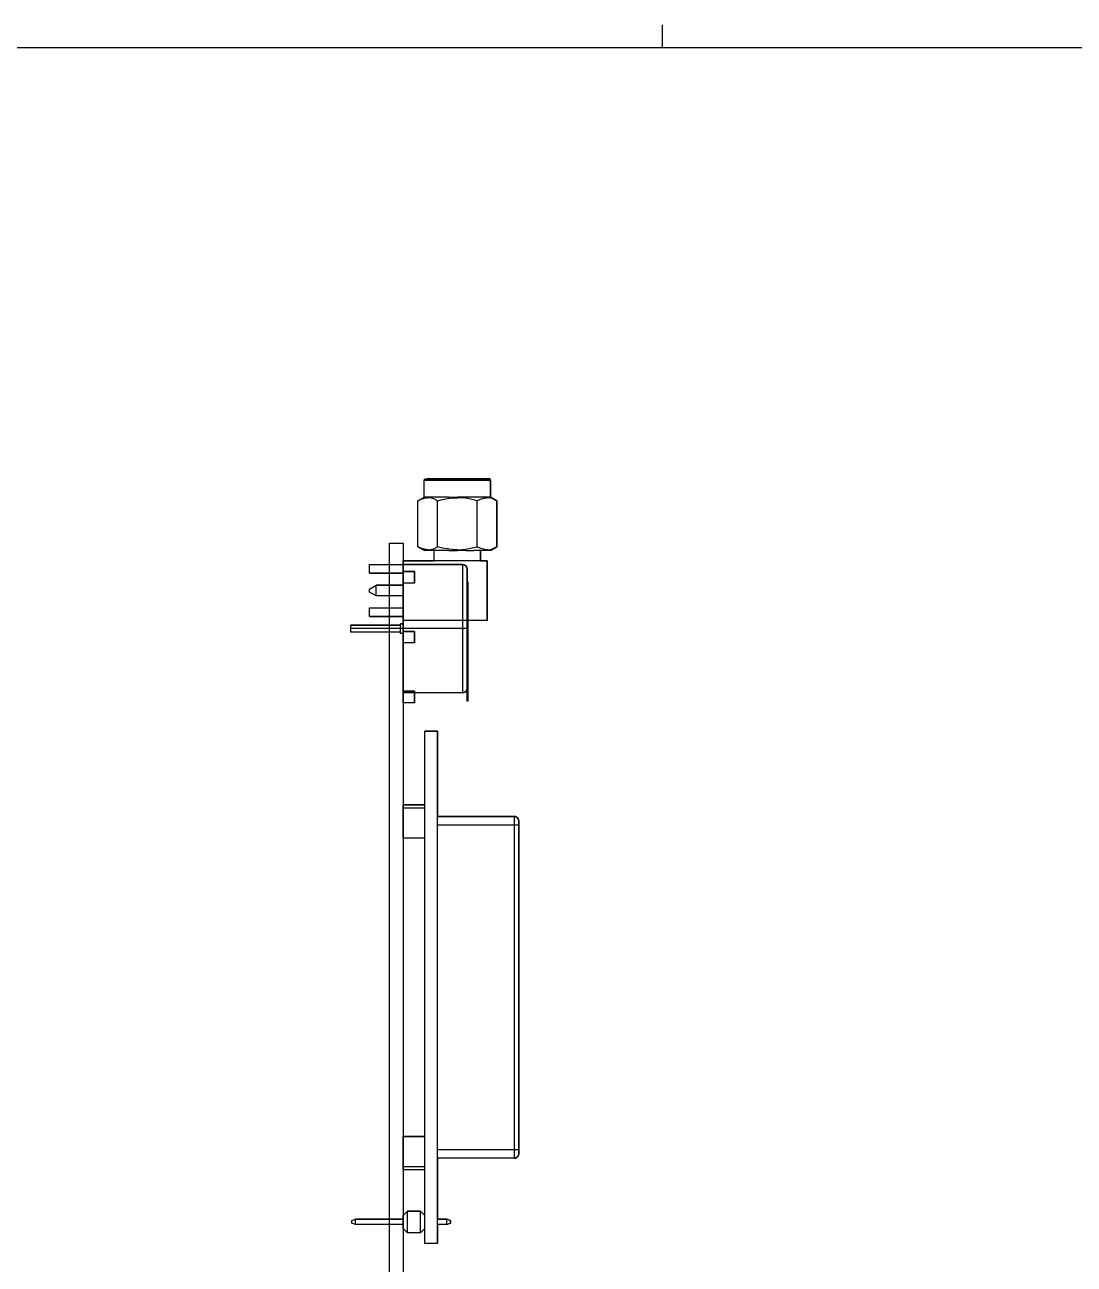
# Model space of a CAD drawing. Header units: inches. Extents: x 0 to 841, y -594 to 0.
# Drawn here: x 429.5 to 552.3, y -145.1 to 0 of the extents above; entities that cross this region are included whole.
import ezdxf

# ---------------------------------------------------------------- set-up
doc = ezdxf.new("R2010")
doc.units = ezdxf.units.IN
doc.header["$MEASUREMENT"] = 0

msp = doc.modelspace()

# ---------------------------------------------------------------- linework, layer by layer
at = {"color": 7}
for p, q in [((504.07, 0), (504.07, -2.65)), ((2.65, -2.65), (838.35, -2.65)), ((476.23, -53.28), (476.25, -53.24)), ((476.23, -53.28), (476.25, -53.24)), ((476.23, -53.34), (476.23, -53.28)), ((476.23, -53.34), (476.23, -53.28)), ((476.23, -55.3), (476.23, -53.34)), ((476.23, -55.3), (476.23, -53.34)), ((476.36, -53.34), (476.23, -53.34)), ((476.25, -53.24), (476.29, -53.19)), ((476.25, -53.24), (476.29, -53.19)), ((476.29, -53.19), (476.33, -53.16)), ((476.29, -53.19), (476.33, -53.16)), ((476.33, -53.16), (476.37, -53.14)), ((476.33, -53.16), (476.37, -53.14)), ((476.75, -53.34), (476.36, -53.34)), ((476.37, -53.14), (476.55, -53.14)), ((476.37, -53.14), (476.55, -53.14)), ((476.55, -53.14), (483.65, -53.14)), ((476.92, -53.14), (476.55, -53.14)), ((477.36, -53.34), (476.75, -53.34)), ((477.5, -53.14), (476.92, -53.14)), ((478.16, -53.34), (477.36, -53.34)), ((478.26, -53.14), (477.5, -53.14)), ((479.1, -53.34), (478.16, -53.34)), ((479.15, -53.14), (478.26, -53.14)), ((480.1, -53.34), (479.1, -53.34)), ((480.1, -53.14), (479.15, -53.14)), ((481.05, -53.14), (480.1, -53.14)), ((480.1, -53.24), (480.1, -53.14)), ((480.1, -53.34), (480.1, -53.28)), ((481.1, -53.34), (480.1, -53.34)), ((481.94, -53.14), (481.05, -53.14)), ((482.04, -53.34), (481.1, -53.34)), ((482.7, -53.14), (481.94, -53.14)), ((482.84, -53.34), (482.04, -53.34)), ((483.28, -53.14), (482.7, -53.14)), ((483.46, -53.34), (482.84, -53.34)), ((483.65, -53.14), (483.28, -53.14)), ((483.84, -53.34), (483.46, -53.34)), ((483.65, -53.14), (483.83, -53.14)), ((483.83, -53.14), (483.65, -53.14)), ((483.83, -53.14), (483.88, -53.16)), ((483.88, -53.16), (483.83, -53.14)), ((483.84, -53.34), (483.98, -53.34)), ((483.88, -53.16), (483.92, -53.19)), ((483.92, -53.19), (483.88, -53.16)), ((483.92, -53.19), (483.95, -53.24)), ((483.95, -53.24), (483.92, -53.19)), ((483.95, -53.24), (483.97, -53.28)), ((483.97, -53.28), (483.95, -53.24)), ((483.97, -53.28), (483.98, -53.34)), ((483.98, -53.34), (483.97, -53.28)), ((483.98, -53.34), (483.98, -55.3)), ((483.98, -55.3), (483.98, -53.34)), ((475.48, -55.73), (476.23, -55.3)), ((475.48, -55.73), (476.23, -55.3)), ((475.48, -55.73), (475.86, -55.54)), ((475.48, -61.11), (475.48, -55.73)), ((475.48, -61.11), (475.48, -55.73)), ((475.86, -55.54), (476.25, -55.41)), ((476.36, -55.3), (476.23, -55.3)), ((476.25, -55.41), (476.56, -55.37)), ((476.75, -55.3), (476.36, -55.3)), ((476.88, -55.39), (476.56, -55.37)), ((477.36, -55.3), (476.75, -55.3)), ((477.34, -55.51), (476.88, -55.39)), ((477.79, -55.73), (477.34, -55.51)), ((478.16, -55.3), (477.36, -55.3)), ((477.79, -55.73), (478.36, -55.58)), ((477.79, -61.11), (477.79, -55.73)), ((479.1, -55.3), (478.16, -55.3)), ((478.36, -55.58), (478.94, -55.46)), ((478.94, -55.46), (479.52, -55.39)), ((479.1, -55.3), (480.1, -55.3)), ((479.52, -55.39), (480.1, -55.37)), ((481.1, -55.3), (480.1, -55.3)), ((480.1, -55.37), (480.1, -55.3)), ((480.1, -55.37), (480.1, -55.3)), ((480.69, -55.39), (480.1, -55.37)), ((481.27, -55.47), (480.69, -55.39)), ((482.04, -55.3), (481.1, -55.3)), ((481.85, -55.58), (481.27, -55.47)), ((482.41, -55.73), (481.85, -55.58)), ((482.84, -55.3), (482.04, -55.3)), ((482.41, -55.73), (482.79, -55.54)), ((482.41, -61.11), (482.41, -55.73)), ((482.79, -55.54), (483.17, -55.41)), ((483.46, -55.3), (482.84, -55.3)), ((483.17, -55.41), (483.49, -55.37)), ((483.84, -55.3), (483.46, -55.3)), ((483.81, -55.39), (483.49, -55.37)), ((484.27, -55.51), (483.81, -55.39)), ((483.84, -55.3), (483.98, -55.3)), ((483.98, -55.3), (484.72, -55.73)), ((484.72, -55.73), (483.98, -55.3)), ((484.72, -55.73), (484.27, -55.51)), ((484.72, -55.73), (484.72, -61.11)), ((484.72, -61.11), (484.72, -55.73)), ((472.15, -241.3), (472.15, -60.7)), ((472.15, -60.7), (473.74, -60.7)), ((473.74, -60.7), (473.74, -241.3)), ((476.23, -61.54), (475.48, -61.11)), ((475.94, -61.33), (475.48, -61.11)), ((476.23, -61.54), (475.48, -61.11)), ((476.4, -61.45), (475.94, -61.33)), ((477.4, -61.54), (476.23, -61.54)), ((476.36, -61.54), (476.23, -61.54)), ((476.75, -61.54), (476.36, -61.54)), ((476.71, -61.46), (476.4, -61.45)), ((476.71, -61.46), (477.03, -61.42)), ((477.36, -61.54), (476.75, -61.54)), ((477.03, -61.42), (477.41, -61.3)), ((478.16, -61.54), (477.36, -61.54)), ((477.4, -62.74), (477.4, -61.54)), ((477.4, -62.74), (477.4, -61.54)), ((477.41, -61.3), (477.79, -61.11)), ((478.36, -61.26), (477.79, -61.11)), ((479.1, -61.54), (478.16, -61.54)), ((478.94, -61.37), (478.36, -61.26)), ((479.52, -61.44), (478.94, -61.37)), ((479.1, -61.54), (480.1, -61.54)), ((480.1, -61.46), (479.52, -61.44)), ((480.1, -61.46), (480.69, -61.44)), ((480.1, -61.54), (480.1, -61.46)), ((481.1, -61.54), (480.1, -61.54)), ((480.69, -61.44), (481.27, -61.37)), ((481.1, -61.54), (482.04, -61.54)), ((481.27, -61.37), (481.85, -61.25)), ((481.85, -61.25), (482.41, -61.11)), ((482.84, -61.54), (482.04, -61.54)), ((482.86, -61.33), (482.41, -61.11)), ((483.98, -61.54), (482.8, -61.54)), ((482.8, -61.54), (482.8, -62.74)), ((482.8, -62.74), (482.8, -61.54)), ((483.46, -61.54), (482.84, -61.54)), ((483.32, -61.45), (482.86, -61.33)), ((483.64, -61.46), (483.32, -61.45)), ((483.84, -61.54), (483.46, -61.54)), ((483.64, -61.46), (483.96, -61.42)), ((483.98, -61.54), (483.84, -61.54)), ((483.96, -61.42), (484.34, -61.3)), ((484.72, -61.11), (483.98, -61.54)), ((483.98, -61.54), (484.72, -61.11)), ((484.34, -61.3), (484.72, -61.11)), ((469.8, -64.21), (469.8, -63.19)), ((469.8, -63.19), (473.74, -63.19)), ((469.8, -64.21), (469.8, -63.19)), ((469.8, -63.19), (473.74, -63.19)), ((473.74, -63.19), (473.74, -62.74)), ((473.74, -62.74), (477.4, -62.74)), ((483.6, -62.74), (473.74, -62.74)), ((473.74, -69.74), (473.74, -62.74)), ((473.74, -70.15), (473.74, -63.2)), ((473.74, -63.2), (480.74, -63.2)), ((473.74, -63.23), (473.74, -63.2)), ((480.74, -63.2), (473.74, -63.2)), ((473.74, -63.34), (473.74, -63.23)), ((473.74, -63.52), (473.74, -63.34)), ((473.74, -63.77), (473.74, -63.52)), ((473.74, -64.08), (473.74, -63.77)), ((480.74, -63.2), (480.87, -63.21)), ((480.74, -63.23), (480.74, -63.2)), ((480.87, -63.21), (480.74, -63.2)), ((480.74, -63.34), (480.74, -63.23)), ((480.74, -63.52), (480.74, -63.34)), ((480.74, -63.77), (480.74, -63.52)), ((480.74, -64.08), (480.74, -63.77)), ((480.87, -63.21), (480.99, -63.26)), ((480.99, -63.26), (480.87, -63.21)), ((480.99, -63.26), (481.1, -63.34)), ((481.1, -63.34), (480.99, -63.26)), ((481.1, -63.34), (481.17, -63.45)), ((481.17, -63.45), (481.1, -63.34)), ((481.17, -63.45), (481.22, -63.57)), ((481.22, -63.57), (481.17, -63.45)), ((481.22, -63.57), (481.24, -63.7)), ((481.24, -63.7), (481.22, -63.57)), ((481.24, -63.7), (481.24, -65.2)), ((481.24, -63.73), (481.24, -63.7)), ((481.24, -63.85), (481.24, -63.73)), ((482.8, -62.74), (483.6, -62.74)), ((483.6, -62.74), (483.6, -69.74)), ((483.6, -69.74), (483.6, -62.74)), ((473.74, -64.21), (469.8, -64.21)), ((469.8, -64.21), (473.74, -64.21)), ((473.74, -65.37), (473.74, -64.02)), ((473.74, -64.02), (475.09, -64.02)), ((473.74, -65.37), (473.74, -64.02)), ((475.09, -64.02), (473.74, -64.02)), ((473.74, -65.37), (473.74, -64.02)), ((473.74, -64.02), (475.09, -64.02)), ((473.74, -65.37), (473.74, -64.02)), ((475.09, -64.02), (473.74, -64.02)), ((473.74, -64.46), (473.74, -64.08)), ((473.74, -65.6), (473.74, -64.21)), ((473.74, -64.9), (473.74, -64.46)), ((473.74, -65.39), (473.74, -64.9)), ((475.09, -64.02), (475.09, -65.37)), ((475.09, -65.37), (475.09, -64.02)), ((475.09, -64.02), (475.09, -65.37)), ((475.09, -65.37), (475.09, -64.02)), ((480.74, -64.46), (480.74, -64.08)), ((480.74, -64.9), (480.74, -64.46)), ((480.74, -65.39), (480.74, -64.9)), ((481.24, -64.04), (481.24, -63.85)), ((481.24, -64.3), (481.24, -64.04)), ((481.24, -64.63), (481.24, -64.3)), ((481.24, -65.03), (481.24, -64.63)), ((481.24, -65.49), (481.24, -65.03)), ((481.24, -65.2), (481.34, -65.2)), ((481.34, -65.2), (481.24, -65.2)), ((481.34, -65.2), (481.34, -70.7)), ((481.34, -65.23), (481.34, -65.2)), ((481.34, -65.33), (481.34, -65.23)), ((469.8, -66.06), (470.6, -65.6)), ((469.8, -66.06), (470.6, -65.6)), ((469.8, -66.41), (469.8, -66.06)), ((469.8, -66.07), (469.8, -66.06)), ((469.8, -66.09), (469.8, -66.07)), ((469.8, -66.11), (469.8, -66.09)), ((469.8, -66.15), (469.8, -66.11)), ((469.8, -66.19), (469.8, -66.15)), ((469.8, -66.24), (469.8, -66.19)), ((469.8, -66.28), (469.8, -66.24)), ((469.8, -66.32), (469.8, -66.28)), ((469.8, -66.36), (469.8, -66.32)), ((469.8, -66.39), (469.8, -66.36)), ((469.8, -66.4), (469.8, -66.39)), ((469.8, -66.41), (469.8, -66.4)), ((470.6, -66.87), (469.8, -66.41)), ((470.6, -66.87), (469.8, -66.41)), ((470.6, -65.6), (473.74, -65.6)), ((473.74, -65.6), (470.6, -65.6)), ((470.6, -65.62), (470.6, -65.6)), ((470.6, -65.69), (470.6, -65.62)), ((470.6, -65.79), (470.6, -65.69)), ((470.6, -65.92), (470.6, -65.79)), ((470.6, -66.07), (470.6, -65.92)), ((470.6, -66.24), (470.6, -66.07)), ((470.6, -66.4), (470.6, -66.24)), ((470.6, -66.55), (470.6, -66.4)), ((470.6, -66.69), (470.6, -66.55)), ((470.6, -66.79), (470.6, -66.69)), ((475.09, -65.37), (473.74, -65.37)), ((475.09, -65.37), (473.74, -65.37)), ((475.09, -65.37), (473.74, -65.37)), ((475.09, -65.37), (473.74, -65.37)), ((473.74, -65.94), (473.74, -65.39)), ((473.74, -66.53), (473.74, -65.94)), ((473.74, -67.16), (473.74, -66.53)), ((480.74, -65.94), (480.74, -65.39)), ((480.74, -66.53), (480.74, -65.94)), ((480.74, -67.16), (480.74, -66.53)), ((481.24, -66.01), (481.24, -65.49)), ((481.24, -66.58), (481.24, -66.01)), ((481.24, -67.2), (481.24, -66.58)), ((481.34, -65.51), (481.34, -65.33)), ((481.34, -65.74), (481.34, -65.51)), ((481.34, -66.04), (481.34, -65.74)), ((481.34, -66.4), (481.34, -66.04)), ((481.34, -66.81), (481.34, -66.4)), ((470.6, -66.85), (470.6, -66.79)), ((470.6, -66.87), (470.6, -66.85)), ((473.74, -66.87), (470.6, -66.87)), ((473.74, -66.87), (470.6, -66.87)), ((473.74, -68.27), (473.74, -66.87)), ((473.74, -67.83), (473.74, -67.16)), ((473.74, -68.52), (473.74, -67.83)), ((480.74, -67.83), (480.74, -67.16)), ((480.74, -68.52), (480.74, -67.83)), ((481.24, -67.85), (481.24, -67.2)), ((481.24, -68.53), (481.24, -67.85)), ((481.34, -67.27), (481.34, -66.81)), ((481.34, -67.77), (481.34, -67.27)), ((481.34, -68.31), (481.34, -67.77)), ((469.8, -69.29), (469.8, -68.27)), ((469.8, -68.27), (473.74, -68.27)), ((469.8, -69.29), (469.8, -68.27)), ((469.8, -68.27), (473.74, -68.27)), ((473.74, -69.29), (469.8, -69.29)), ((469.8, -69.29), (473.74, -69.29)), ((473.74, -69.23), (473.74, -68.52)), ((473.74, -69.96), (473.74, -69.23)), ((473.74, -69.74), (473.74, -69.29)), ((480.74, -69.23), (480.74, -68.52)), ((480.74, -69.96), (480.74, -69.23)), ((481.24, -69.24), (481.24, -68.53)), ((481.24, -69.96), (481.24, -69.24)), ((481.34, -68.88), (481.34, -68.31)), ((481.34, -69.47), (481.34, -68.88)), ((481.34, -70.08), (481.34, -69.47)), ((467.64, -70.7), (467.64, -70.3)), ((467.64, -70.3), (473.44, -70.3)), ((467.64, -70.31), (467.64, -70.3)), ((473.44, -70.3), (467.64, -70.3)), ((467.64, -70.35), (467.64, -70.31)), ((467.64, -70.41), (467.64, -70.35)), ((467.64, -70.5), (467.64, -70.41)), ((467.64, -70.59), (467.64, -70.5)), ((467.64, -70.7), (467.64, -70.59)), ((467.64, -71.1), (467.64, -70.7)), ((467.64, -70.8), (467.64, -70.7)), ((473.44, -70.7), (467.64, -70.7)), ((467.64, -70.9), (467.64, -70.8)), ((467.64, -70.98), (467.64, -70.9)), ((467.64, -71.04), (467.64, -70.98)), ((467.64, -71.08), (467.64, -71.04)), ((467.64, -71.1), (467.64, -71.08)), ((473.44, -71.1), (467.64, -71.1)), ((473.44, -71.1), (467.64, -71.1)), ((473.44, -70.3), (473.44, -70.15)), ((473.44, -70.15), (473.74, -70.15)), ((473.44, -70.17), (473.44, -70.15)), ((473.74, -70.15), (473.44, -70.15)), ((473.44, -70.22), (473.44, -70.17)), ((473.44, -70.31), (473.44, -70.22)), ((473.44, -70.42), (473.44, -70.31)), ((473.44, -70.55), (473.44, -70.42)), ((473.44, -70.7), (473.44, -70.55)), ((473.44, -70.84), (473.44, -70.7)), ((473.74, -70.7), (473.44, -70.7)), ((473.44, -70.97), (473.44, -70.84)), ((473.44, -71.09), (473.44, -70.97)), ((473.44, -71.17), (473.44, -71.09)), ((473.44, -71.25), (473.44, -71.1)), ((483.6, -69.74), (473.74, -69.74)), ((483.6, -69.74), (473.74, -69.74)), ((473.74, -70.7), (473.74, -69.96)), ((473.74, -71.43), (473.74, -70.7)), ((480.74, -70.7), (473.74, -70.7)), ((473.74, -72.37), (473.74, -71.02)), ((473.74, -71.02), (475.09, -71.02)), ((473.74, -72.37), (473.74, -71.02)), ((475.09, -71.02), (473.74, -71.02)), ((473.74, -72.37), (473.74, -71.02)), ((473.74, -71.02), (475.09, -71.02)), ((473.74, -72.37), (473.74, -71.02)), ((475.09, -71.02), (473.74, -71.02)), ((475.09, -71.02), (475.09, -72.37)), ((475.09, -72.37), (475.09, -71.02)), ((475.09, -71.02), (475.09, -72.37)), ((475.09, -72.37), (475.09, -71.02)), ((480.74, -70.7), (480.74, -69.96)), ((480.74, -70.7), (480.87, -70.7)), ((480.74, -71.43), (480.74, -70.7)), ((480.99, -70.7), (480.87, -70.7)), ((481.1, -70.7), (480.99, -70.7)), ((481.17, -70.7), (481.1, -70.7)), ((481.22, -70.7), (481.17, -70.7)), ((481.24, -70.7), (481.22, -70.7)), ((481.24, -70.7), (481.24, -69.96)), ((481.24, -71.43), (481.24, -70.7)), ((481.34, -70.7), (481.24, -70.7)), ((481.34, -70.7), (481.34, -70.08)), ((481.34, -70.7), (481.34, -75.31)), ((481.34, -71.38), (481.34, -70.7)), ((473.44, -71.23), (473.44, -71.17)), ((473.44, -71.25), (473.44, -71.23)), ((473.74, -71.25), (473.44, -71.25)), ((473.74, -71.25), (473.44, -71.25)), ((473.74, -78.2), (473.74, -71.25)), ((473.74, -72.16), (473.74, -71.43)), ((473.74, -72.87), (473.74, -72.16)), ((475.09, -72.37), (473.74, -72.37)), ((475.09, -72.37), (473.74, -72.37)), ((475.09, -72.37), (473.74, -72.37)), ((475.09, -72.37), (473.74, -72.37)), ((480.74, -72.16), (480.74, -71.43)), ((480.74, -72.87), (480.74, -72.16)), ((481.24, -72.15), (481.24, -71.43)), ((481.24, -72.86), (481.24, -72.15)), ((481.34, -72.05), (481.34, -71.38)), ((481.34, -72.7), (481.34, -72.05)), ((473.74, -73.57), (473.74, -72.87)), ((473.74, -74.23), (473.74, -73.57)), ((480.74, -73.57), (480.74, -72.87)), ((480.74, -74.23), (480.74, -73.57)), ((481.24, -73.54), (481.24, -72.86)), ((481.24, -74.2), (481.24, -73.54)), ((481.34, -73.32), (481.34, -72.7)), ((481.34, -73.9), (481.34, -73.32)), ((481.34, -74.43), (481.34, -73.9)), ((473.74, -74.86), (473.74, -74.23)), ((473.74, -75.45), (473.74, -74.86)), ((473.74, -76), (473.74, -75.45)), ((480.74, -74.86), (480.74, -74.23)), ((480.74, -75.45), (480.74, -74.86)), ((480.74, -76), (480.74, -75.45)), ((481.24, -74.81), (481.24, -74.2)), ((481.24, -75.38), (481.24, -74.81)), ((481.34, -75.31), (481.24, -75.31)), ((481.24, -75.9), (481.24, -75.38)), ((481.24, -75.9), (481.24, -75.38)), ((481.34, -74.9), (481.34, -74.43)), ((481.34, -75.31), (481.34, -74.9)), ((481.34, -75.31), (481.34, -76.2)), ((481.34, -76.2), (481.34, -75.31)), ((473.74, -76.49), (473.74, -76)), ((473.74, -76.93), (473.74, -76.49)), ((480.74, -76.49), (480.74, -76)), ((480.74, -76.93), (480.74, -76.49)), ((481.24, -76.36), (481.24, -75.9)), ((481.34, -76.2), (481.24, -76.2)), ((481.24, -76.76), (481.24, -76.36)), ((481.24, -76.76), (481.24, -76.36)), ((481.24, -77.09), (481.24, -76.76)), ((481.34, -76.2), (481.34, -79.2)), ((481.34, -76.97), (481.34, -76.2)), ((473.74, -77.31), (473.74, -76.93)), ((473.74, -77.63), (473.74, -77.31)), ((473.74, -77.87), (473.74, -77.63)), ((473.74, -78.05), (473.74, -77.87)), ((473.74, -79.37), (473.74, -78.02)), ((473.74, -78.02), (475.09, -78.02)), ((473.74, -79.37), (473.74, -78.02)), ((475.09, -78.02), (473.74, -78.02)), ((473.74, -79.37), (473.74, -78.02)), ((473.74, -78.02), (475.09, -78.02)), ((473.74, -79.37), (473.74, -78.02)), ((475.09, -78.02), (473.74, -78.02)), ((473.74, -78.16), (473.74, -78.05)), ((473.74, -78.2), (473.74, -78.16)), ((480.74, -78.2), (473.74, -78.2)), ((480.74, -78.2), (473.74, -78.2)), ((475.09, -78.02), (475.09, -79.37)), ((475.09, -79.37), (475.09, -78.02)), ((475.09, -78.02), (475.09, -79.37)), ((475.09, -79.37), (475.09, -78.02)), ((480.74, -77.31), (480.74, -76.93)), ((480.74, -77.63), (480.74, -77.31)), ((480.74, -77.87), (480.74, -77.63)), ((480.74, -78.05), (480.74, -77.87)), ((480.74, -78.16), (480.74, -78.05)), ((480.74, -78.2), (480.74, -78.16)), ((480.87, -78.18), (480.74, -78.2)), ((480.74, -78.2), (480.87, -78.18)), ((480.99, -78.13), (480.87, -78.18)), ((480.87, -78.18), (480.99, -78.13)), ((481.1, -78.05), (480.99, -78.13)), ((480.99, -78.13), (481.1, -78.05)), ((481.17, -77.95), (481.1, -78.05)), ((481.1, -78.05), (481.17, -77.95)), ((481.22, -77.83), (481.17, -77.95)), ((481.17, -77.95), (481.22, -77.83)), ((481.24, -77.7), (481.22, -77.83)), ((481.22, -77.83), (481.24, -77.7)), ((481.24, -77.7), (481.24, -77.09)), ((481.24, -79.2), (481.24, -77.7)), ((481.24, -78.32), (481.24, -77.7)), ((481.24, -78.79), (481.24, -78.32)), ((481.34, -77.7), (481.34, -76.97)), ((481.34, -78.32), (481.34, -77.7)), ((481.34, -78.79), (481.34, -78.32)), ((475.09, -79.37), (473.74, -79.37)), ((475.09, -79.37), (473.74, -79.37)), ((475.09, -79.37), (473.74, -79.37)), ((475.09, -79.37), (473.74, -79.37)), ((481.24, -79.09), (481.24, -78.79)), ((481.24, -79.2), (481.24, -79.09)), ((481.34, -79.2), (481.24, -79.2)), ((481.34, -79.2), (481.24, -79.2)), ((481.34, -79.09), (481.34, -78.79)), ((481.34, -79.2), (481.34, -79.09)), ((476.28, -91.34), (476.28, -82.7)), ((476.28, -82.7), (477.78, -82.7)), ((477.78, -82.7), (476.28, -82.7)), ((476.28, -142.7), (476.28, -82.7)), ((477.78, -82.7), (477.78, -92.7)), ((477.78, -142.7), (477.78, -82.7)), ((473.74, -91.7), (473.74, -91.34)), ((473.74, -91.34), (476.28, -91.34)), ((473.74, -91.7), (473.74, -91.34)), ((476.28, -91.34), (473.74, -91.34)), ((473.74, -95.23), (473.74, -91.7)), ((473.74, -95.23), (473.74, -91.7)), ((476.28, -91.7), (473.74, -91.7)), ((477.78, -92.7), (486.78, -92.7)), ((486.78, -92.7), (477.78, -92.7)), ((486.78, -92.7), (486.91, -92.71)), ((486.91, -92.71), (486.78, -92.7)), ((486.78, -92.73), (486.78, -92.7)), ((486.78, -92.83), (486.78, -92.73)), ((486.78, -92.99), (486.78, -92.83)), ((486.91, -92.71), (487.03, -92.76)), ((487.03, -92.76), (486.91, -92.71)), ((487.03, -92.76), (487.14, -92.84)), ((487.14, -92.84), (487.03, -92.76)), ((487.14, -92.84), (487.21, -92.95)), ((487.21, -92.95), (487.14, -92.84)), ((486.78, -93.7), (477.78, -93.7)), ((486.78, -93.2), (486.78, -92.99)), ((486.78, -93.44), (486.78, -93.2)), ((486.78, -93.7), (486.78, -93.44)), ((486.78, -131.7), (486.78, -93.7)), ((486.91, -93.7), (486.78, -93.7)), ((487.03, -93.7), (486.91, -93.7)), ((487.14, -93.7), (487.03, -93.7)), ((487.21, -93.7), (487.14, -93.7)), ((487.21, -92.95), (487.26, -93.07)), ((487.26, -93.07), (487.21, -92.95)), ((487.26, -93.7), (487.21, -93.7)), ((487.26, -93.07), (487.28, -93.2)), ((487.28, -93.2), (487.26, -93.07)), ((487.26, -93.7), (487.28, -93.7)), ((487.28, -93.2), (487.28, -93.7)), ((487.28, -93.21), (487.28, -93.2)), ((487.28, -93.26), (487.28, -93.21)), ((487.28, -93.34), (487.28, -93.26)), ((487.28, -93.45), (487.28, -93.34)), ((487.28, -93.57), (487.28, -93.45)), ((487.28, -93.7), (487.28, -93.57)), ((487.28, -93.7), (487.28, -131.7)), ((487.28, -131.7), (487.28, -93.7)), ((476.28, -95.23), (473.74, -95.23)), ((476.28, -95.23), (473.74, -95.23)), ((476.28, -130.16), (476.28, -95.23)), ((473.74, -133.7), (473.74, -130.16)), ((473.74, -130.16), (476.28, -130.16)), ((473.74, -133.7), (473.74, -130.16)), ((476.28, -130.16), (473.74, -130.16)), ((486.78, -131.7), (477.78, -131.7)), ((486.91, -131.7), (486.78, -131.7)), ((486.78, -131.96), (486.78, -131.7)), ((486.78, -132.2), (486.78, -131.96)), ((487.03, -131.7), (486.91, -131.7)), ((487.14, -131.7), (487.03, -131.7)), ((487.21, -131.7), (487.14, -131.7)), ((487.26, -131.7), (487.21, -131.7)), ((487.28, -131.7), (487.26, -131.7)), ((487.28, -131.7), (487.28, -132.18)), ((487.28, -131.83), (487.28, -131.7)), ((487.28, -131.95), (487.28, -131.83)), ((487.28, -132.05), (487.28, -131.95)), ((486.78, -132.7), (477.78, -132.7)), ((477.78, -132.7), (477.78, -139.84)), ((486.78, -132.7), (477.78, -132.7)), ((486.78, -132.4), (486.78, -132.2)), ((486.78, -132.56), (486.78, -132.4)), ((486.78, -132.66), (486.78, -132.56)), ((486.78, -132.7), (486.78, -132.66)), ((486.91, -132.68), (486.78, -132.7)), ((486.78, -132.7), (486.91, -132.68)), ((487.03, -132.63), (486.91, -132.68)), ((486.91, -132.68), (487.03, -132.63)), ((487.14, -132.55), (487.03, -132.63)), ((487.03, -132.63), (487.14, -132.55)), ((487.21, -132.45), (487.14, -132.55)), ((487.14, -132.55), (487.21, -132.45)), ((487.26, -132.33), (487.21, -132.45)), ((487.21, -132.45), (487.26, -132.33)), ((487.28, -132.18), (487.26, -132.33)), ((487.26, -132.33), (487.28, -132.18)), ((487.28, -132.13), (487.28, -132.05)), ((487.28, -132.18), (487.28, -132.13)), ((473.74, -134.05), (473.74, -133.7)), ((473.74, -134.05), (473.74, -133.7)), ((476.28, -133.7), (473.74, -133.7)), ((476.28, -134.05), (473.74, -134.05)), ((476.28, -134.05), (473.74, -134.05)), ((476.28, -139.39), (476.28, -134.05)), ((473.74, -139.39), (474.25, -138.89)), ((473.74, -139.39), (474.25, -138.89)), ((474.25, -138.89), (475.77, -138.89)), ((475.77, -138.89), (474.25, -138.89)), ((474.25, -141.43), (474.25, -138.89)), ((475.77, -138.89), (476.28, -139.39)), ((475.77, -141.43), (475.77, -138.89)), ((476.28, -139.39), (475.77, -138.89)), ((467.74, -140), (468.17, -139.84)), ((467.74, -140), (468.17, -139.84)), ((467.74, -140.32), (467.74, -140)), ((467.74, -140.32), (467.74, -140)), ((468.17, -140.48), (467.74, -140.32)), ((468.17, -140.48), (467.74, -140.32)), ((468.17, -139.84), (473.74, -139.84)), ((468.17, -140.48), (468.17, -139.84)), ((473.74, -139.84), (468.17, -139.84)), ((473.74, -140.48), (468.17, -140.48)), ((473.74, -140.48), (468.17, -140.48)), ((473.74, -139.84), (473.74, -139.39)), ((473.74, -140.92), (473.74, -139.39)), ((473.74, -140.92), (473.74, -140.48)), ((477.78, -139.84), (478.85, -139.84)), ((478.85, -139.84), (477.78, -139.84)), ((478.85, -140.48), (477.78, -140.48)), ((477.78, -140.48), (477.78, -142.7)), ((478.85, -140.48), (477.78, -140.48)), ((478.85, -139.84), (479.28, -140)), ((478.85, -140.48), (478.85, -139.84)), ((479.28, -140), (478.85, -139.84)), ((479.28, -140.32), (478.85, -140.48)), ((478.85, -140.48), (479.28, -140.32)), ((479.28, -140), (479.28, -140.32)), ((479.28, -140.32), (479.28, -140)), ((474.25, -141.43), (473.74, -140.92)), ((474.25, -141.43), (473.74, -140.92)), ((475.77, -141.43), (474.25, -141.43)), ((475.77, -141.43), (474.25, -141.43)), ((476.28, -140.92), (475.77, -141.43)), ((475.77, -141.43), (476.28, -140.92)), ((476.28, -142.7), (476.28, -140.92)), ((477.78, -142.7), (476.28, -142.7)), ((477.78, -142.7), (476.28, -142.7))]:
    msp.add_line(p, q, dxfattribs=at)

doc.saveas('drawing.dxf')
